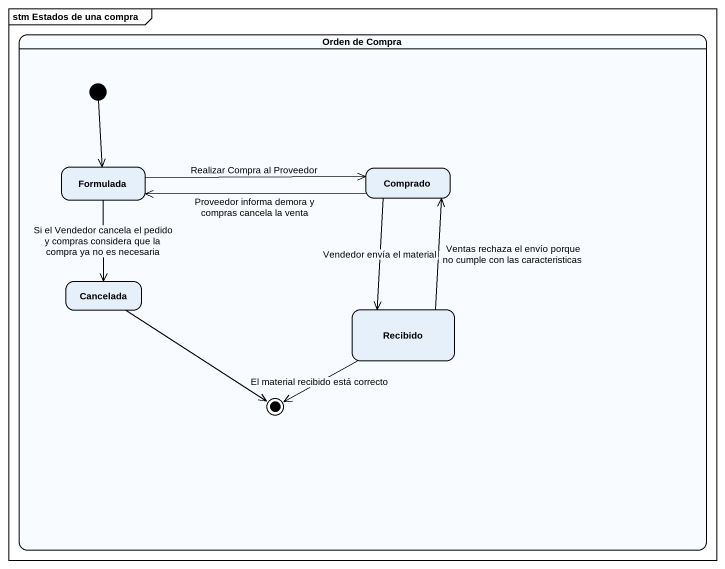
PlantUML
@startuml
mainframe stm Estados de una compra
hide empty description
state "Orden de Compra" as Orden_de_Compra {
  state Formulada
  state Comprado
  state Cancelada
  state Recibido
  [*] --> Formulada
  Cancelada --> [*]
  Recibido -left-> [*] : El material recibido está correcto
}
Formulada -right-> Comprado : Realizar Compra al Proveedor
Formulada --> Cancelada : Si el Vendedor cancela el pedido y compras considera que la compra ya no es necesaria
Comprado -left-> Formulada : Proveedor informa demora y compras cancela la venta
Comprado --> Recibido : Vendedor envía el material
Recibido -up-> Comprado : Ventas rechaza el envío porque no cumple con las caracteristicas
@enduml
